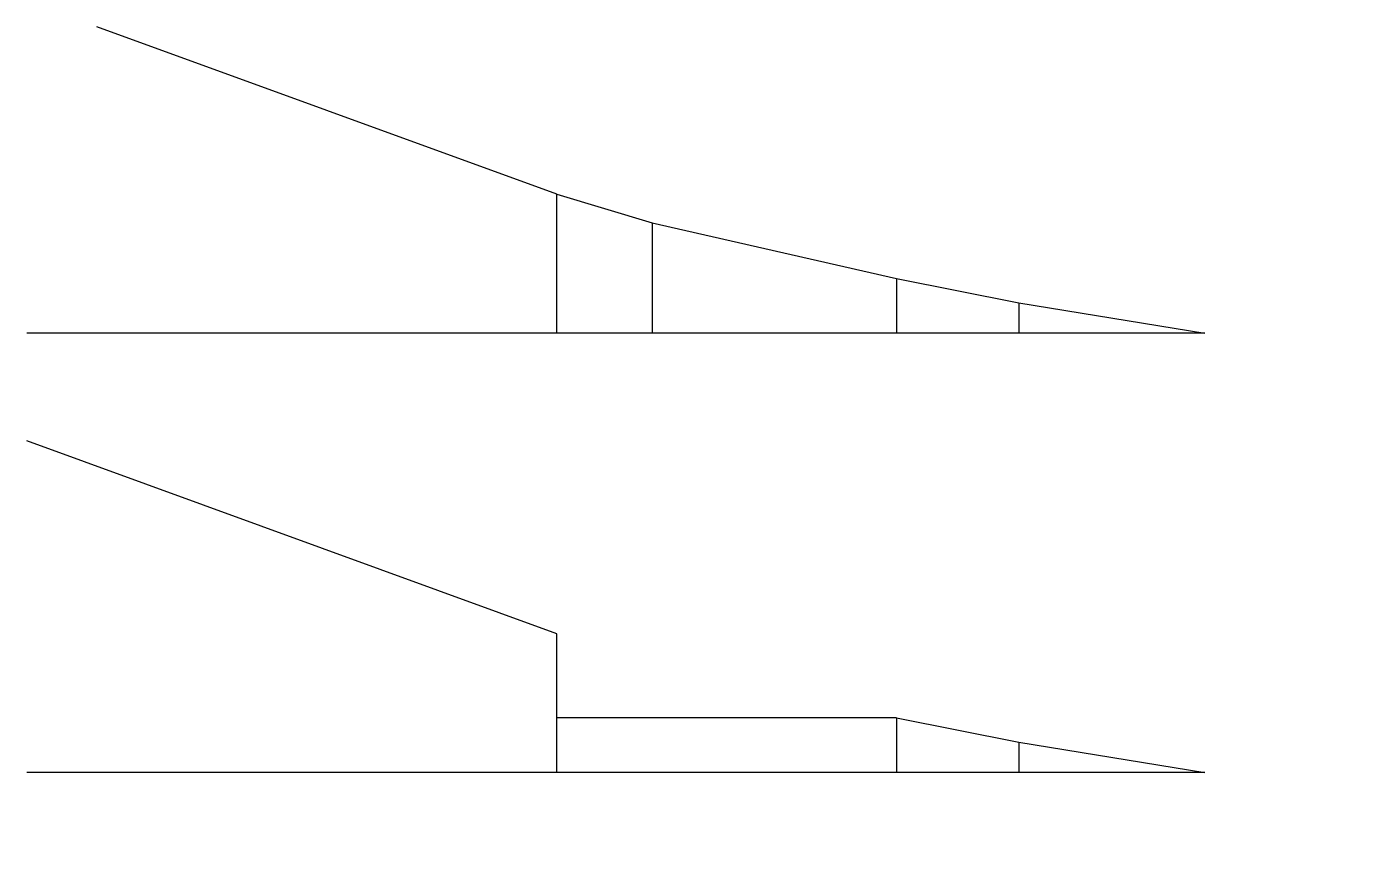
# Paper-space layout 'coupe-terrain' of a CAD drawing. Header units: centimetres. Extents: x -73 to 328, y -13 to 233.
# The model-space entities are those that its viewports show. They can reach past a viewport. Long polylines and large blocks are cut down to what shows.
import ezdxf

# ---------------------------------------------------------------- set-up
doc = ezdxf.new("R2010")
doc.units = ezdxf.units.CM
doc.layers.add('cabanon', color=3, linetype='Continuous')
doc.layers.add('Title Block', color=250, linetype='Continuous')
doc.layers.get('Title Block').off()

msp = doc.modelspace()

# ---------------------------------------------------------------- linework, layer by layer
at = {"layer": 'cabanon'}
for p, q in [((270408, -115877), (250408, -108598)), ((273252, -116724), (273252, -120014)), ((280528, -118384), (280528, -120014)), ((284175, -119111), (284175, -120014)), ((270408, -120014), (250408, -120014)), ((270408, -128978), (250408, -121698)), ((280528, -131485), (270408, -131485)), ((280528, -131485), (280528, -133115)), ((284175, -132212), (284175, -133115)), ((270408, -133115), (250408, -133115))]:
    msp.add_line(p, q, dxfattribs=at)
for points in [[(289719, -120014), (270408, -120014), (270408, -115877)], [(270408, -115877), (273252, -116724), (280528, -118384), (284175, -119111), (289719, -120014)], [(289719, -133115), (270408, -133115), (270408, -128978)], [(280528, -131485), (284175, -132212), (289719, -133115)]]:
    msp.add_lwpolyline(points, dxfattribs=at)

psp = doc.layouts.new('coupe-terrain')

# ---------------------------------------------------------------- viewports
at = {"layer": 'Title Block', "view_target_point": (16313.45, 2053.84)}
psp.add_viewport(center=(127.77, 110.02), size=(401.16, 246.2594), view_center_point=(258361.34, -125255.23), view_height=24625.9363, dxfattribs=at)

doc.saveas('drawing.dxf')
